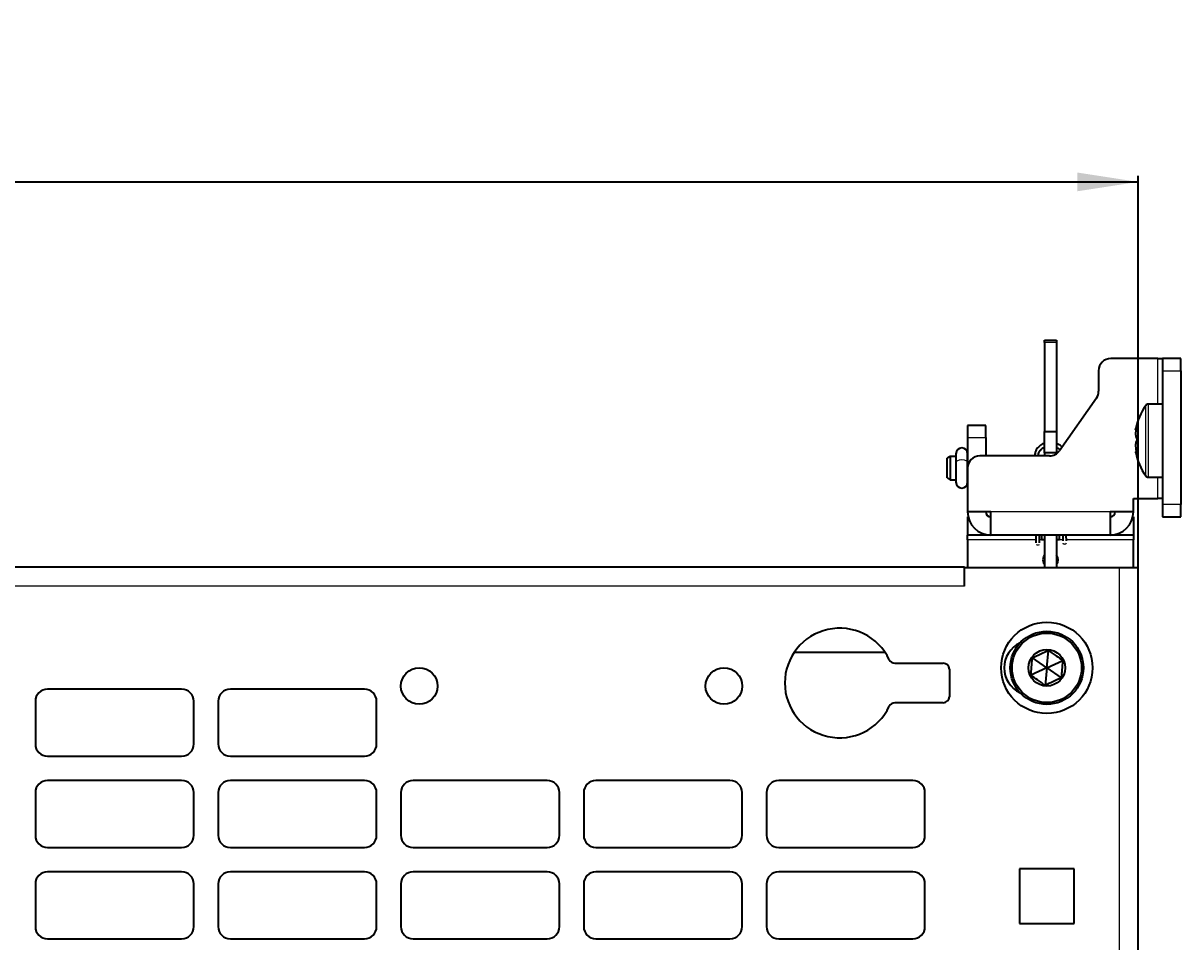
# Model space of a CAD drawing. Header units: millimetres. Extents: x -592 to 811, y -14 to 1990.
# Drawn here: x -183.4 to 6.6, y 1772.3 to 1923.2 of the extents above; entities that cross this region are included whole.
import ezdxf

# ---------------------------------------------------------------- set-up
doc = ezdxf.new("R2010")
doc.units = ezdxf.units.MM
doc.layers.add('FORMAT', color=7, linetype='Continuous')
doc.styles.add('SLDTEXTSTYLE0', font='TXT', dxfattribs={"width": 0.75})
doc.dimstyles.new('SLDDIMSTYLE0', dxfattribs={"dimtxt": 20, "dimasz": 10, "dimexe": 0, "dimexo": 0.0625, "dimgap": 5, "dimtad": 2, "dimdec": 1, "dimrnd": 1e-09, "dimzin": 12, "dimdsep": 46, "dimtxsty": 'SLDTEXTSTYLE0', "dimsah": 1, "dimcen": 0.09, "dimadec": 0, "dimazin": 3, "dimtfac": 1, "dimtofl": 0, "dimtmove": 0, "dimatfit": 3, "dimfxl": 0, "dimfrac": 2, "dimtolj": 1, "dimtzin": 12, "dimarcsym": 0})

# ---------------------------------------------------------------- blocks, each defined once
blk = doc.blocks.new('_D_1')
at = {"layer": 'FORMAT'}
for p, q in [((-486.42, 1833.85), (-486.42, 1898.14)), ((-0.42, 1833.85), (-0.42, 1898.14)), ((-486.42, 1897.14), (-0.42, 1897.14))]:
    blk.add_line(p, q, dxfattribs=at)
for points in [[(-486.42, 1897.14), (-476.42, 1895.6), (-476.42, 1898.68)], [(-0.42, 1897.14), (-10.42, 1898.68), (-10.42, 1895.6)]]:
    blk.add_solid(points, dxfattribs=at)
at = {"layer": 'FORMAT', "insert": (-265.59, 1922.92), "char_height": 20, "attachment_point": 1, "style": 'SLDTEXTSTYLE0'}
blk.add_mtext('486', dxfattribs=at)

msp = doc.modelspace()

# ---------------------------------------------------------------- linework, layer by layer
at = {"color": 7, "linetype": 'Continuous', "lineweight": 25}
for p, q in [((-15.82, 1871.14), (-13.82, 1871.14)), ((-15.82, 1870.77), (-15.82, 1871.14)), ((-15.82, 1870.77), (-15.82, 1856.14)), ((-13.82, 1871.14), (-13.82, 1870.77)), ((-13.82, 1870.77), (-13.82, 1856.14)), ((2.78, 1868.14), (-4.92, 1868.14)), ((2.78, 1868.14), (3.58, 1868.14)), ((3.58, 1868.14), (3.58, 1866.14)), ((6.58, 1868.14), (3.58, 1868.14)), ((6.58, 1866.14), (6.58, 1868.14)), ((-6.92, 1866.14), (-6.92, 1862.77)), ((3.58, 1866.14), (3.58, 1844.14)), ((6.58, 1866.14), (6.58, 1844.14)), ((-7.29, 1861.62), (-13.33, 1852.99)), ((3.58, 1860.64), (1.25, 1860.64)), ((-25.42, 1857.14), (-28.42, 1857.14)), ((-28.42, 1857.14), (-28.42, 1855.14)), ((-25.42, 1855.14), (-25.42, 1857.14)), ((-28.42, 1855.14), (-28.42, 1850.14)), ((-25.42, 1855.14), (-25.42, 1852.14)), ((-15.82, 1856.14), (-13.82, 1856.14)), ((-15.82, 1852.64), (-15.82, 1856.14)), ((-13.82, 1856.14), (-13.82, 1852.64)), ((-30.33, 1852.51), (-30.33, 1851.14)), ((-28.43, 1851.14), (-28.43, 1852.51)), ((-13.82, 1852.64), (-15.82, 1852.64)), ((-15.82, 1852.64), (-15.82, 1852.14)), ((-13.82, 1852.64), (-13.82, 1852.49)), ((-0.82, 1852.78), (-0.85, 1852.78)), ((-31.27, 1852.04), (-31.77, 1851.75)), ((-31.77, 1848.53), (-31.77, 1851.75)), ((-30.33, 1852.04), (-31.27, 1852.04)), ((-31.27, 1852.04), (-31.27, 1848.24)), ((-30.33, 1851.14), (-30.33, 1847.81)), ((-28.42, 1852.04), (-28.43, 1852.04)), ((-28.43, 1847.81), (-28.43, 1851.14)), ((-14.97, 1852.14), (-26.42, 1852.14)), ((-17.39, 1852.23), (-17.39, 1852.14)), ((-16.79, 1852.14), (-16.79, 1852.24)), ((-28.42, 1850.14), (-28.42, 1842.94)), ((-31.77, 1848.53), (-31.27, 1848.24)), ((-31.27, 1848.24), (-30.33, 1848.24)), ((-28.43, 1848.24), (-28.42, 1848.24)), ((1.25, 1848.64), (3.58, 1848.64)), ((-1.22, 1845.14), (2.78, 1845.14)), ((-1.22, 1842.94), (-1.22, 1845.14)), ((3.58, 1845.14), (2.78, 1845.14)), ((3.58, 1844.14), (3.58, 1842.14)), ((6.58, 1842.14), (6.58, 1844.14)), ((-24.62, 1842.94), (-28.42, 1842.94)), ((-28.42, 1842.14), (-28.42, 1839.14)), ((-28.42, 1842.14), (-28.34, 1842.14)), ((-24.62, 1839.14), (-24.62, 1842.94)), ((-1.22, 1842.94), (-5.02, 1842.94)), ((-5.02, 1842.94), (-5.02, 1839.14)), ((-1.31, 1842.14), (-1.22, 1842.14)), ((-1.22, 1842.14), (-1.22, 1839.14)), ((3.58, 1842.14), (6.58, 1842.14)), ((-24.62, 1839.14), (-28.42, 1839.14)), ((-28.42, 1838.34), (-28.42, 1839.14)), ((-28.42, 1838.34), (-28.42, 1833.84)), ((-16.32, 1839.14), (-24.62, 1839.14)), ((-17.21, 1839.14), (-17.2, 1837.87)), ((-16.6, 1837.88), (-16.61, 1839.14)), ((-13.32, 1839.14), (-16.32, 1839.14)), ((-16.32, 1839.14), (-16.32, 1838.34)), ((-15.82, 1838.34), (-16.32, 1838.34)), ((-15.82, 1839.14), (-15.82, 1833.84)), ((-13.82, 1839.14), (-13.82, 1833.84)), ((-13.32, 1838.34), (-13.82, 1838.34)), ((-5.02, 1839.14), (-13.32, 1839.14)), ((-13.32, 1838.34), (-13.32, 1839.14)), ((-12.82, 1839.13), (-12.8, 1838.17)), ((-12.2, 1838.18), (-12.22, 1839.13)), ((-1.22, 1839.14), (-5.02, 1839.14)), ((-1.22, 1839.14), (-1.22, 1838.34)), ((-1.22, 1833.84), (-1.22, 1838.34)), ((-28.92, 1833.85), (-457.92, 1833.85)), ((-28.92, 1833.85), (-28.92, 1833.84)), ((-28.92, 1833.84), (-3.52, 1833.84)), ((-28.92, 1830.75), (-28.92, 1833.84)), ((-3.52, 1833.84), (-0.42, 1833.84)), ((-0.42, 150.84), (-0.42, 1833.84)), ((-15.42, 1817.34), (-15.17, 1820.21)), ((-41.94, 1819.85), (-56.91, 1819.85)), ((-15.42, 1817.34), (-17.79, 1818.99)), ((-15.42, 1817.34), (-12.81, 1818.56)), ((-40.37, 1818.1), (-32.42, 1818.1)), ((-31.42, 1817.1), (-31.42, 1812.6)), ((-15.42, 1817.34), (-18.04, 1816.12)), ((-15.42, 1817.34), (-15.68, 1814.46)), ((-15.42, 1817.34), (-13.06, 1815.68)), ((-157.42, 1813.84), (-179.42, 1813.84)), ((-127.42, 1813.84), (-149.42, 1813.84)), ((-181.42, 1811.84), (-181.42, 1804.84)), ((-155.42, 1804.84), (-155.42, 1811.84)), ((-151.42, 1811.84), (-151.42, 1804.84)), ((-125.42, 1804.84), (-125.42, 1811.84)), ((-32.42, 1811.6), (-40.37, 1811.6)), ((-179.42, 1802.84), (-157.42, 1802.84)), ((-149.42, 1802.84), (-127.42, 1802.84)), ((-157.42, 1798.84), (-179.42, 1798.84)), ((-127.42, 1798.84), (-149.42, 1798.84)), ((-97.42, 1798.84), (-119.42, 1798.84)), ((-67.42, 1798.84), (-89.42, 1798.84)), ((-37.42, 1798.84), (-59.42, 1798.84)), ((-181.42, 1796.84), (-181.42, 1789.84)), ((-155.42, 1789.84), (-155.42, 1796.84)), ((-151.42, 1796.84), (-151.42, 1789.84)), ((-125.42, 1789.84), (-125.42, 1796.84)), ((-121.42, 1796.84), (-121.42, 1789.84)), ((-95.42, 1789.84), (-95.42, 1796.84)), ((-91.42, 1796.84), (-91.42, 1789.84)), ((-65.42, 1789.84), (-65.42, 1796.84)), ((-61.42, 1796.84), (-61.42, 1789.84)), ((-35.42, 1789.84), (-35.42, 1796.84)), ((-179.42, 1787.84), (-157.42, 1787.84)), ((-149.42, 1787.84), (-127.42, 1787.84)), ((-119.42, 1787.84), (-97.42, 1787.84)), ((-89.42, 1787.84), (-67.42, 1787.84)), ((-59.42, 1787.84), (-37.42, 1787.84)), ((-10.92, 1784.34), (-19.92, 1784.34)), ((-19.92, 1784.34), (-19.92, 1775.34)), ((-10.92, 1775.34), (-10.92, 1784.34)), ((-157.42, 1783.84), (-179.42, 1783.84)), ((-127.42, 1783.84), (-149.42, 1783.84)), ((-97.42, 1783.84), (-119.42, 1783.84)), ((-67.42, 1783.84), (-89.42, 1783.84)), ((-37.42, 1783.84), (-59.42, 1783.84)), ((-181.42, 1781.84), (-181.42, 1774.84)), ((-155.42, 1774.84), (-155.42, 1781.84)), ((-151.42, 1781.84), (-151.42, 1774.84)), ((-125.42, 1774.84), (-125.42, 1781.84)), ((-121.42, 1781.84), (-121.42, 1774.84)), ((-95.42, 1774.84), (-95.42, 1781.84)), ((-91.42, 1781.84), (-91.42, 1774.84)), ((-65.42, 1774.84), (-65.42, 1781.84)), ((-61.42, 1781.84), (-61.42, 1774.84)), ((-35.42, 1774.84), (-35.42, 1781.84)), ((-19.92, 1775.34), (-10.92, 1775.34)), ((-179.42, 1772.84), (-157.42, 1772.84)), ((-149.42, 1772.84), (-127.42, 1772.84)), ((-119.42, 1772.84), (-97.42, 1772.84)), ((-89.42, 1772.84), (-67.42, 1772.84)), ((-59.42, 1772.84), (-37.42, 1772.84))]:
    msp.add_line(p, q, dxfattribs=at)
at = {"color": 8, "linetype": 'Continuous', "lineweight": 18}
for p, q in [((-13.82, 1870.77), (-15.82, 1870.77)), ((2.78, 1860.64), (2.78, 1868.14)), ((3.58, 1866.14), (6.58, 1866.14)), ((0.81, 1848.87), (0.81, 1860.41)), ((1.25, 1848.64), (1.25, 1860.64)), ((-28.42, 1855.14), (-25.42, 1855.14)), ((2.78, 1845.14), (2.78, 1848.64)), ((6.58, 1844.14), (3.58, 1844.14)), ((-5.02, 1842.94), (-24.62, 1842.94)), ((-17.2, 1838.34), (-28.42, 1838.34)), ((-16.32, 1838.34), (-16.6, 1838.34)), ((-12.81, 1838.34), (-13.32, 1838.34)), ((-1.22, 1838.34), (-12.21, 1838.34)), ((-3.52, 150.84), (-3.52, 1833.84)), ((-28.92, 1830.75), (-457.92, 1830.75))]:
    msp.add_line(p, q, dxfattribs=at)
at = {"color": 8, "linetype": 'Continuous', "lineweight": 18, "flags": 128}
for points in [[(-30.33, 1851.14), (-30.26, 1851.29), (-30.05, 1851.41), (-29.74, 1851.5), (-29.38, 1851.53)], [(-29.38, 1851.53), (-29.01, 1851.5), (-28.71, 1851.41), (-28.5, 1851.29), (-28.43, 1851.14)], [(-16.79, 1852.24), (-16.81, 1852.18), (-16.85, 1852.14)], [(-12.8, 1837.83), (-12.8, 1837.83), (-12.77, 1837.77), (-12.7, 1837.71), (-12.6, 1837.68), (-12.49, 1837.67), (-12.37, 1837.68), (-12.28, 1837.72), (-12.22, 1837.78), (-12.2, 1837.85)]]:
    msp.add_lwpolyline(points, dxfattribs=at)
at = {"color": 7, "linetype": 'Continuous', "lineweight": 25, "flags": 128}
for points in [[(-16.84, 1839.14), (-16.9, 1839.13), (-17.01, 1839.14)], [(-15.82, 1835.84), (-15.98, 1835.57), (-16.07, 1835.09)], [(-16.07, 1835.09), (-15.98, 1834.61), (-15.82, 1834.34)]]:
    msp.add_lwpolyline(points, dxfattribs=at)
at = {"color": 7, "linetype": 'Continuous', "lineweight": 25}
for centre, radius in [((-15.42, 1817.34), 7.5), ((-15.42, 1817.34), 6), ((-15.42, 1817.34), 5.7), ((-15.42, 1817.34), 3), ((-118.42, 1814.35), 3), ((-68.42, 1814.35), 3)]:
    msp.add_circle(centre, radius, dxfattribs=at)
for centre, radius, start, end in [((-4.92, 1866.14), 2, 90, 180), ((-8.92, 1862.77), 2, 325.008, 0), ((8.98, 1854.64), 10, 144.7485, 169.0158), ((1.25, 1860.1), 0.54, 90, 144.7485), ((-29.38, 1852.51), 0.95, 0, 180), ((-14.97, 1854.14), 2, 270, 325.008), ((8.98, 1854.64), 10, 190.9122, 215.2515), ((-26.42, 1850.14), 2, 90, 180), ((1.25, 1849.18), 0.54, 215.2515, 270), ((-29.38, 1847.81), 0.95, 180, 0), ((-24.62, 1842.94), 3.8, 180, 270), ((-24.62, 1842.94), 0.8, 180, 270), ((-5.02, 1842.94), 0.8, 270, 0), ((-5.02, 1842.94), 3.8, 270, 0), ((-14.82, 1835.09), 1.25, 323.1301, 36.8699), ((-49.42, 1814.85), 9, 25.1507, 334.8493), ((-17.92, 1817.34), 4.5, 114.975, 245.025), ((-40.37, 1819.1), 1, 205.1507, 270), ((-32.42, 1817.1), 1, 0, 90), ((-179.42, 1811.84), 2, 90, 180), ((-157.42, 1811.84), 2, 0, 90), ((-149.42, 1811.84), 2, 90, 180), ((-127.42, 1811.84), 2, 0, 90), ((-40.37, 1810.6), 1, 90, 154.8493), ((-32.42, 1812.6), 1, 270, 0), ((-179.42, 1804.84), 2, 180, 270), ((-157.42, 1804.84), 2, 270, 0), ((-149.42, 1804.84), 2, 180, 270), ((-127.42, 1804.84), 2, 270, 0), ((-179.42, 1796.84), 2, 90, 180), ((-157.42, 1796.84), 2, 0, 90), ((-149.42, 1796.84), 2, 90, 180), ((-127.42, 1796.84), 2, 0, 90), ((-119.42, 1796.84), 2, 90, 180), ((-97.42, 1796.84), 2, 0, 90), ((-89.42, 1796.84), 2, 90, 180), ((-67.42, 1796.84), 2, 0, 90), ((-59.42, 1796.84), 2, 90, 180), ((-37.42, 1796.84), 2, 0, 90), ((-179.42, 1789.84), 2, 180, 270), ((-157.42, 1789.84), 2, 270, 0), ((-149.42, 1789.84), 2, 180, 270), ((-127.42, 1789.84), 2, 270, 0), ((-119.42, 1789.84), 2, 180, 270), ((-97.42, 1789.84), 2, 270, 0), ((-89.42, 1789.84), 2, 180, 270), ((-67.42, 1789.84), 2, 270, 0), ((-59.42, 1789.84), 2, 180, 270), ((-37.42, 1789.84), 2, 270, 0), ((-179.42, 1781.84), 2, 90, 180), ((-157.42, 1781.84), 2, 0, 90), ((-149.42, 1781.84), 2, 90, 180), ((-127.42, 1781.84), 2, 0, 90), ((-119.42, 1781.84), 2, 90, 180), ((-97.42, 1781.84), 2, 0, 90), ((-89.42, 1781.84), 2, 90, 180), ((-67.42, 1781.84), 2, 0, 90), ((-59.42, 1781.84), 2, 90, 180), ((-37.42, 1781.84), 2, 0, 90), ((-179.42, 1774.84), 2, 180, 270), ((-157.42, 1774.84), 2, 270, 0), ((-149.42, 1774.84), 2, 180, 270), ((-127.42, 1774.84), 2, 270, 0), ((-119.42, 1774.84), 2, 180, 270), ((-97.42, 1774.84), 2, 270, 0), ((-89.42, 1774.84), 2, 180, 270), ((-67.42, 1774.84), 2, 270, 0), ((-59.42, 1774.84), 2, 180, 270), ((-37.42, 1774.84), 2, 270, 0)]:
    msp.add_arc(centre, radius, start, end, dxfattribs=at)
at = {"color": 8, "linetype": 'Continuous', "lineweight": 18}
for centre, radius, start, end in [((-17.26, 1852.24), 0.131, 182.8019, 231.2595), ((-16.9, 1837.92), 0.404, 231.9427, 309.5849)]:
    msp.add_arc(centre, radius, start, end, dxfattribs=at)
at = {"color": 7, "linetype": 'Continuous', "lineweight": 25}
for points, knots in [([(-0.85, 1856.5), (-0.85, 1856.5), (-0.86, 1856.48), (-0.83, 1856.62), (-0.75, 1856.88), (-0.67, 1857.1), (-0.64, 1857.17), (-0.63, 1857.18), (-0.62, 1857.18), (-0.62, 1857.17), (-0.63, 1857.14), (-0.65, 1857.05), (-0.73, 1856.71), (-0.81, 1856.26), (-0.86, 1855.76), (-0.84, 1855.38), (-0.76, 1855.21), (-0.69, 1855.07), (-0.66, 1855.02), (-0.64, 1854.98), (-0.63, 1854.94), (-0.63, 1854.9), (-0.63, 1854.89), (-0.62, 1854.88)], [0, 0, 0, 0, 0.01095, 0.084261, 0.251384, 0.301143, 0.326111, 0.336174, 0.341648, 0.347168, 0.3534, 0.364584, 0.407267, 0.575793, 0.655414, 0.736053, 0.89255, 0.931183, 0.955749, 0.971918, 0.988179, 0.994671, 1, 1, 1, 1]), ([(-0.62, 1854.88), (-0.63, 1854.87), (-0.63, 1854.85), (-0.63, 1854.8), (-0.68, 1854.66), (-0.76, 1854.48), (-0.83, 1854.22), (-0.86, 1853.89), (-0.83, 1853.41), (-0.76, 1852.96), (-0.68, 1852.6), (-0.64, 1852.46), (-0.63, 1852.39), (-0.63, 1852.35), (-0.62, 1852.34), (-0.63, 1852.33), (-0.64, 1852.33), (-0.69, 1852.41), (-0.79, 1852.62), (-0.85, 1852.82), (-0.85, 1852.76), (-0.84, 1852.74)], [0, 0, 0, 0, 0.00546, 0.013139, 0.034416, 0.129524, 0.242679, 0.314342, 0.38659, 0.544101, 0.595865, 0.621803, 0.634844, 0.640474, 0.646162, 0.651047, 0.659654, 0.686306, 0.810748, 0.936288, 1, 1, 1, 1]), ([(-15.82, 1854.2), (-15.85, 1854.19), (-16.17, 1854.12), (-16.68, 1853.76), (-17.21, 1853.16), (-17.38, 1852.6), (-17.39, 1852.3), (-17.39, 1852.23)], [0, 0, 0, 0, 0.027258, 0.332367, 0.638027, 0.91803, 1, 1, 1, 1]), ([(-16.79, 1852.24), (-16.79, 1852.33), (-16.77, 1852.61), (-16.54, 1853.04), (-16.18, 1853.41), (-15.9, 1853.51), (-15.82, 1853.53)], [0, 0, 0, 0, 0.181412, 0.557801, 0.886774, 1, 1, 1, 1]), ([(-12.92, 1853.57), (-13.06, 1853.72), (-13.3, 1853.99), (-13.67, 1854.11), (-13.82, 1854.16)], [0, 0, 0, 0, 0.568541, 1, 1, 1, 1]), ([(-13.82, 1853.51), (-13.69, 1853.45), (-13.45, 1853.34), (-13.33, 1853.15), (-13.28, 1853.06)], [0, 0, 0, 0, 0.5433329, 1, 1, 1, 1]), ([(-17.79, 1818.99), (-17.32, 1819.21), (-16.45, 1819.62), (-15.58, 1820.02), (-15.17, 1820.21)], [0, 0, 0, 0, 0.534686, 1, 1, 1, 1]), ([(-15.17, 1820.21), (-14.75, 1819.92), (-13.96, 1819.36), (-13.17, 1818.81), (-12.81, 1818.56)], [0, 0, 0, 0, 0.534686, 1, 1, 1, 1]), ([(-18.04, 1816.12), (-18.01, 1816.44), (-17.94, 1817.23), (-17.86, 1818.23), (-17.8, 1818.84), (-17.79, 1818.99)], [0, 0, 0, 0, 0.341758, 0.840485, 1, 1, 1, 1]), ([(-12.81, 1818.56), (-12.82, 1818.41), (-12.88, 1817.79), (-12.96, 1816.8), (-13.03, 1816), (-13.06, 1815.68)], [0, 0, 0, 0, 0.159515, 0.658242, 1, 1, 1, 1]), ([(-15.68, 1814.46), (-16.1, 1814.76), (-16.89, 1815.31), (-17.67, 1815.86), (-18.04, 1816.12)], [0, 0, 0, 0, 0.534686, 1, 1, 1, 1]), ([(-13.06, 1815.68), (-13.53, 1815.46), (-14.4, 1815.06), (-15.27, 1814.65), (-15.68, 1814.46)], [0, 0, 0, 0, 0.534686, 1, 1, 1, 1])]:
    msp.add_open_spline(points, degree=3, knots=knots, dxfattribs=at)

# ---------------------------------------------------------------- dimensions: what is measured, and where the dimension line sits
at = {"layer": 'FORMAT'}
dim = msp.add_linear_dim(base=(-0.42, 1897.14), p1=(-486.42, 1833.84), p2=(-0.42, 1833.84), angle=0, dimstyle='SLDDIMSTYLE0', dxfattribs=at)
dim.commit()
dim.dimension.update_dxf_attribs({"geometry": '_D_1', "text_midpoint": (-243.42, 1897.14), "dimtype": 160})

doc.saveas('drawing.dxf')
